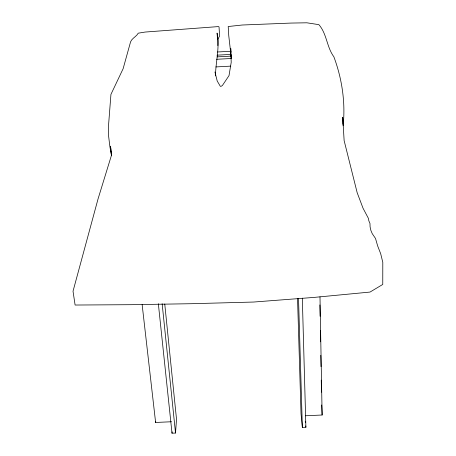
<?xml version="1.0" encoding="UTF-8"?>
<svg xmlns="http://www.w3.org/2000/svg" width="456" height="456" viewBox="0 0 456 456"><rect width="100%" height="100%" fill="white"/><g stroke="black" fill="none" stroke-linecap="round" stroke-linejoin="round"><path stroke-width="0.68" d="M158.346 303.719L172.015 433.2L175.526 433.046L176.518 419.275L164.753 304.021M172.015 433.2L172.117 431.843M171.513 421.749L155.616 422.461L155.73 421.333M343.111 125.799C345.608 102.543 342.017 78.66 333.86 56.783C326.661 47.082 326.923 33.807 318.875 24.652L306.854 22.8L291.185 23.068L242.204 25.017L228.211 26.522L228.752 35.614L231.3 57.997L231.141 55.261M217.569 51.978L230.998 51.26M216.988 55.17L231.135 54.412M217.141 56.88L231.346 56.116M216.589 59.286L231.488 58.488M215.882 66.929L230.77 66.131M305.417 415.764L322.13 415.017L319.992 296.816M297.54 298.401L301.023 413.7L302.356 427.414L305.89 427.255L302.322 298.127M214.93 71.974L217.221 81.037L220.328 86.315L221.154 86.275L222.368 85.54L229.015 75.628L231.209 62.347L230.742 48.427L230.981 52.526M111.463 155.274L109.89 146.65L108.534 135.495L108.636 124.123L110.939 94.386L123.131 68.691L130.604 41.747C132.177 38.07 136.355 36.645 138.259 33.18L145.15 32.051L218.492 26.579L219.028 26.921L219.604 36.007L217.928 39.182L217.871 45.6M322.13 415.017L321.702 404.968M111.458 153.917L110.569 146.558L111.406 155.49L98.034 198.97L73.023 291.224L75.103 305.035L131.106 304.693L191.503 303.707L253.559 302.043L314.087 297.409L370.015 292.068L382.761 284.447L382.801 262.354L380.692 253.741L377.631 245.869L375.51 238.454L372.256 233.671L370.893 230.462L370.084 226.883L369.976 223.468L368.847 220.841L368.459 218.47L363.044 208.238L357.179 192.728L344.132 140.602L342.735 117.272L342.775 124.249M142.135 304.585L155.616 422.461M162.142 303.719L175.526 433.046M305.269 421.19L305.412 422.535M305.754 425.91L305.89 427.255M217.495 39.068L217.073 33.088C219.957 47.447 215.665 61.56 215.483 75.861M298.532 298.64L302.356 427.414M319.878 304.933L320.089 316.287M320.346 330.475L320.551 341.823M320.796 355.304L321.007 366.658M321.252 380.139L321.469 392.194"/></g></svg>
